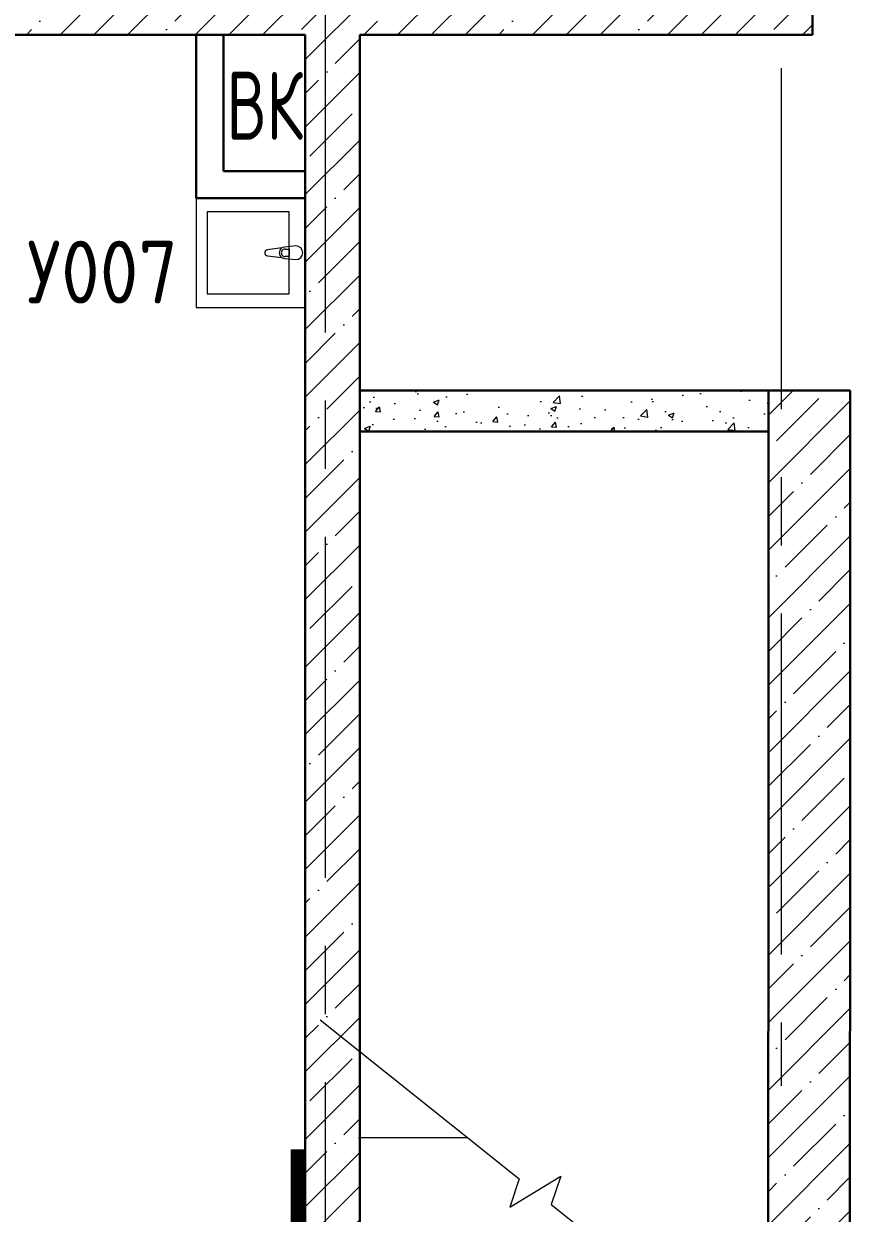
# Model space of a CAD drawing. Header units: millimetres. Extents: x -13407 to 8063098, y -2635 to 109271.
# Drawn here: x 11793 to 14824, y 22959 to 27320 of the extents above; entities that cross this region are included whole.
import ezdxf

# ---------------------------------------------------------------- set-up
doc = ezdxf.new("R2010")
doc.units = ezdxf.units.MM
doc.linetypes.add('CENTER', pattern=[2, 1.25, -0.25, 0.25, -0.25])
doc.layers.get('Defpoints').update_dxf_attribs({"color": 6})
for name, color, linetype, lineweight in [('АР_Лестницы', 250, 'Continuous', 15), ('АР_Оси', 193, 'Continuous', 9), ('АР_Перегородки газоблок', 165, 'Continuous', 30), ('АР_Перегородки газоблок_Штрих', 165, 'Continuous', 5), ('АР_Сущ Несущая стена', 202, 'Continuous', 30), ('АР_Штриховка монолит', 250, 'Continuous', 9), ('Сан.техника', 153, 'Continuous', 9), ('ТХ_мебель передв', 250, 'Continuous', 13)]:
    doc.layers.add(name, color=color, linetype=linetype, lineweight=lineweight)
doc.layers.add('АР_Отверстия', color=251, linetype='Continuous')
doc.styles.add('ICOCPEUR', font='isocpeur.ttf')
doc.styles.add('ISOCPEUR_1', font='isocpeur.ttf', dxfattribs={"width": 0.9, "height": 250})

# ---------------------------------------------------------------- blocks, each defined once
blk = doc.blocks.new('сан.техника')
at = {"layer": 'Сан.техника', "color": 253, "linetype": 'Continuous', "lineweight": 5}
for p, q in [((24.9, 175), (-17, 171)), ((24.9, 175), (-17, 171)), ((-26.6, 167.7), (-79.5, 161.1)), ((-26.6, 167.7), (-79.5, 161.1)), ((-79.5, 138.9), (-26.6, 132.3)), ((-79.5, 138.9), (-26.6, 132.3)), ((-14.9, 163.6), (0, 163.6)), ((-14.9, 163.6), (0, 163.6)), ((0, 136.4), (-14.9, 136.4)), ((0, 136.4), (-14.9, 136.4)), ((0, 163.6), (0, 136.4)), ((0, 163.6), (0, 136.4)), ((-17, 129), (24.9, 125)), ((-17, 129), (24.9, 125))]:
    blk.add_line(p, q, dxfattribs=at)
for points in [[(59, 350), (-341, 350), (-341, -50), (59, -50)], [(0, 300), (-300.1, 300), (-300.1, 0), (0, 0)], [(0, 300), (-300.1, 300), (-300.1, 0), (0, 0)]]:
    blk.add_lwpolyline(points, close=True, dxfattribs=at)
for centre, radius, start, end in [((24.9, 150), 25, 269.9997, 89.9997), ((24.9, 150), 25, 269.9997, 89.9997), ((-78.1, 150), 11.2, 97.1386, 262.8608), ((-78.1, 150), 11.2, 97.1386, 262.8608), ((-15.1, 150), 21.1, 122.7707, 237.2287), ((-15.1, 150), 21.1, 122.7707, 237.2287), ((-14.9, 150), 13.6, 89.9997, 269.9997), ((-14.9, 150), 13.6, 89.9997, 269.9997), ((-15.1, 150), 21.1, 95.1693, 122.7707), ((-15.1, 150), 21.1, 95.1693, 122.7707), ((-15.1, 150), 21.1, 237.2287, 264.8301), ((-15.1, 150), 21.1, 237.2287, 264.8301)]:
    blk.add_arc(centre, radius, start, end, dxfattribs=at)
blk = doc.blocks.new('A$C3da1b1ea')
at = {"color": 253, "lineweight": 0}
blk.add_lwpolyline([(0, 0), (50, 0), (50, -1200), (0, -1200), (0, 0)], dxfattribs=at)

msp = doc.modelspace()

# ---------------------------------------------------------------- hatches: boundary and pattern name
at = {"layer": 'АР_Перегородки газоблок_Штрих', "ltscale": 100}
h = msp.add_hatch(dxfattribs=at)
h.set_pattern_fill('AR-CONC', color=253, scale=30)
h.set_pattern_definition([(50, (211803.85, -55205.68), (215.17805, -18.82564), [22.5, -247.5]), (355, (211803.85, -55205.68), (-41.6254, 225.65764), [18, -198]), (100.45144, (211821.79, -55207.25), (173.55265, 206.832), [19.12206, -210.34263]), (46.1842, (211803.85, -55145.68), (320.1724, -49.6558), [33.75, -371.25]), (96.63564, (211830.53, -55149.82), (280.3986, 292.2356), [28.6831, -315.51413]), (351.18416, (211803.85, -55145.68), (280.3986, 292.2356), [27, -297]), (21, (211833.85, -55160.68), (179.07212, -120.78567), [22.5, -247.5]), (326, (211833.85, -55160.68), (72.9946, 217.54501), [18, -198]), (71.45144, (211848.78, -55170.75), (252.06671, 96.75935), [19.12206, -210.34263]), (37.5, (211803.85, -55205.68), (3.647957, 99.868156), [0, -195.6, 0, -201, 0, -198.75]), (7.5, (211803.85, -55205.68), (78.92086, 118.323514), [0, -114.6, 0, -191.1, 0, -75.75]), (327.5, (211736.95, -55205.68), (160.14673, -6.766462), [0, -75, 0, -234, 0, -310.5]), (317.5, (211706.95, -55205.68), (174.95585, 30.031495), [0, -97.5, 0, -155.4, 0, -220.5])])
h.paths.add_polyline_path([(14523.6, 25975.3), (13025, 25975.6), (13025, 25825.3), (14523.6, 25824.9)])
at = {"layer": 'АР_Штриховка монолит', "ltscale": 100}
h = msp.add_hatch(dxfattribs=at)
h.set_pattern_fill('ANSI35', color=253, scale=700)
h.set_pattern_definition([(45, (-938746.6, 75713.59), (-123.743687, 123.743687), []), (45, (-938622.85, 75713.59), (-123.743687, 123.743687), [218.75, -43.75, 0, -43.75])])
h.paths.add_polyline_path([(6450, 27280), (12825, 27280), (12825, 19455.2), (13025, 19455.2), (13025, 27280), (14685.5, 27280), (14685.5, 27480), (6250, 27480), (6250, 27280), (6450, 27280)])
h = msp.add_hatch(dxfattribs=at)
h.set_pattern_fill('ANSI35', color=253, scale=700)
h.set_pattern_definition([(45, (-959680.28, 119836.3), (-123.743687, 123.743687), []), (45, (-959556.54, 119836.3), (-123.743687, 123.743687), [218.75, -43.75, 0, -43.75])])
h.paths.add_polyline_path([(14822.6, 25975.6), (14522.5, 25975.6), (14522.5, 21276.4), (14822.7, 21276.4)])

# ---------------------------------------------------------------- linework, layer by layer
at = {"layer": 'АР_Лестницы', "color": 253, "ltscale": 100}
msp.add_line((13020, 23236.3), (13420.3, 23236.3), dxfattribs=at)
at = {"layer": 'АР_Лестницы', "color": 253}
msp.add_lwpolyline([(12880.4, 23667.9), (13609.9, 23084.8), (13574.9, 22980.9), (13762.1, 23095), (13727.1, 22991.1), (14619.3, 22277.9)], dxfattribs=at)
at = {"layer": 'АР_Оси', "color": 253, "linetype": 'CENTER', "ltscale": 1000}
for p, q in [((14569.9, 79157.5), (14569.9, 23425.1)), ((12900, -1811.3), (12900, 27571.3))]:
    msp.add_line(p, q, dxfattribs=at)
at = {"layer": 'АР_Перегородки газоблок', "color": 253, "ltscale": 100}
for p, q in [((12425, 27275), (12425, 26680.4)), ((12525, 27276.3), (12525, 26780.4)), ((12525, 26780.4), (12825, 26780.4)), ((12825, 26780.4), (12825, 26680.4)), ((12425, 26680.4), (12425, 26680.4)), ((12825, 26680.4), (12425, 26680.4))]:
    msp.add_line(p, q, dxfattribs=at)
msp.add_lwpolyline([(12825, 26780.4), (12525, 26780.4)], dxfattribs=at)
msp.add_lwpolyline([(13025, 25975.6), (14523.6, 25975.6), (14523.6, 25825.2), (13025, 25825.3)], close=True, dxfattribs=at)
at = {"layer": 'АР_Сущ Несущая стена', "color": 253, "ltscale": 100}
for p, q in [((14685.5, 27280), (14685.5, 27480)), ((6450, 27280), (12825, 27280)), ((12825, 19455.2), (12825, 27280)), ((13025, 19455.2), (13025, 27280)), ((13025, 27280), (14685.5, 27280))]:
    msp.add_line(p, q, dxfattribs=at)
for points in [[(14522.5, 21276.4), (14523.6, 25975.7)], [(14523.6, 25975.7), (14823.6, 25975.6)], [(14823.6, 25975.6), (14822.5, 21276.3)]]:
    msp.add_lwpolyline(points, dxfattribs=at)
at = {"layer": 'ТХ_мебель передв', "color": 253, "const_width": 50}
msp.add_lwpolyline([(12800, 23190.8), (12800, 21990.8)], dxfattribs=at)

# ---------------------------------------------------------------- block references
at = {"layer": 'Сан.техника', "color": 253}
msp.add_blockref('сан.техника', (12766, 26330.4), dxfattribs=at)
at = {"layer": 'ТХ_мебель передв', "color": 253, "lineweight": 0, "rotation": 180}
msp.add_blockref('A$C3da1b1ea', (12825, 21990.8), dxfattribs=at)

# ---------------------------------------------------------------- texts
at = {"layer": 'Defpoints', "color": 253, "style": 'ISOCPEUR_1', "width": 0.9}
msp.add_text('У007', height=230, dxfattribs=at).set_placement((11803.9, 26294.7, -0.6))
at = {"layer": 'АР_Отверстия', "color": 253, "ltscale": 100, "insert": (12676.7, 27019.8), "char_height": 250, "attachment_point": 5, "line_spacing_factor": 0.7, "style": 'ICOCPEUR'}
msp.add_mtext('\\A1;{\\W0.7;ВК}', dxfattribs=at)

doc.saveas('drawing.dxf')
